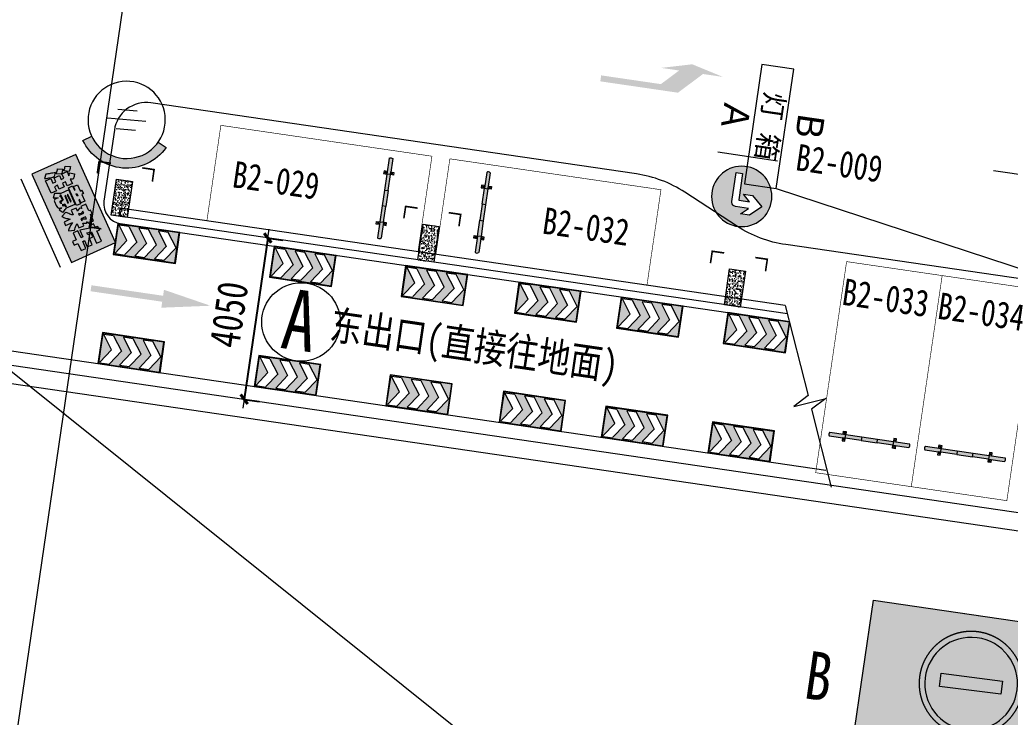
# Model space of a CAD drawing. Header units: inches. Extents: x -414268 to 632271, y -366004 to 318730.
# Drawn here: x 350452 to 375062, y 73429 to 90758 of the extents above; entities that cross this region are included whole.
import ezdxf

# ---------------------------------------------------------------- set-up
doc = ezdxf.new("R2010")
doc.units = ezdxf.units.IN
doc.header["$LTSCALE"] = 1200
doc.header["$MEASUREMENT"] = 0
doc.linetypes.add('DASHED', pattern=[19.05, 12.7, -6.35])
doc.linetypes.add('DASHEDX2', pattern=[1.5, 1, -0.5])
doc.layers.get('0').update_dxf_attribs({"linetype": 'CONTINUOUS', "lineweight": 0})
doc.layers.get('DEFPOINTS').update_dxf_attribs({"linetype": 'CONTINUOUS', "lineweight": 0})
for name, color, linetype, lineweight in [('0--PAI--', 7, 'CONTINUOUS', 0), ('0--PAI--BLUE', 5, 'CONTINUOUS', 0), ('0--PAI--HUANG', 40, 'CONTINUOUS', 0), ('0--PAI--RED', 1, 'CONTINUOUS', 0), ('0--尺寸', 3, 'CONTINUOUS', 0), ('0--挡车架', 7, 'CONTINUOUS', 0), ('0--灯箱编号', 3, 'CONTINUOUS', 0), ('0--直行箭头', 7, 'CONTINUOUS', 0), ('0--立面标', 7, 'CONTINUOUS', 0), ('0--路缘线', 1, 'CONTINUOUS', 0), ('0--转弯箭头', 7, 'CONTINUOUS', 0), ('0－－车位', 4, 'CONTINUOUS', 0), ('0－－车位号码', 7, 'CONTINUOUS', 0), ('7', 7, 'CONTINUOUS', 0), ('COL-GRID-UG-1_8A_200701111', 7, 'CONTINUOUS', 0), ('COL-GRID-UG-1_8A_200701112', 7, 'CONTINUOUS', 0), ('COL-GRID-UG-1_8A_200701113', 7, 'CONTINUOUS', 0), ('COLUMN', 7, 'CONTINUOUS', 0), ('LTP-UG2$0$A-ANNO-SYMB-100', 7, 'CONTINUOUS', 0), ('LTP-UG2$0$A-WALL-PLHT', 7, 'CONTINUOUS', 0), ('PUB_HATCH', 7, 'CONTINUOUS', 0), ('PUB_TEXT', 7, 'CONTINUOUS', 0), ('WALL', 7, 'CONTINUOUS', 0), ('广角镜', 7, 'CONTINUOUS', 0)]:
    doc.layers.add(name, color=color, linetype=linetype, lineweight=lineweight)
doc.styles.add('-宋体', font='', dxfattribs={"width": 0.8})
doc.styles.add('-黑体', font='simhei.ttf', dxfattribs={"width": 0.8})
doc.styles.add('COL-GRID-UG-1_8A_200701112', font='romans.shx', dxfattribs={"width": 0.85})
doc.styles.add('方正大黑', font='', dxfattribs={"width": 0.8})
doc.styles.get('-宋体').set_extended_font_data('SimSun')
doc.styles.get('方正大黑').set_extended_font_data('FZDaHei-B02S')
doc.dimstyles.new('DIMN150', dxfattribs={"dimscale": 1.5, "dimtxt": 250, "dimasz": 1, "dimexe": 250, "dimexo": 300, "dimgap": 150, "dimtad": 1, "dimdec": 0, "dimzin": 0, "dimdsep": 46, "dimtxsty": 'COL-GRID-UG-1_8A_200701112', "dimblk": '_DIMX', "dimcen": 0.09, "dimdle": 0.375, "dimclrd": 1, "dimclre": 1, "dimclrt": 7, "dimadec": 0, "dimazin": 0, "dimtfac": 1, "dimtdec": 0, "dimtix": 1, "dimtmove": 0, "dimatfit": 3, "dimldrblk": '_DIMX', "dimfxl": 250, "dimtolj": 1, "dimtzin": 0, "dimarcsym": 0})

# ---------------------------------------------------------------- blocks, each defined once
blk = doc.blocks.new('$DDT_AUDIT_GENERATED__1DE2')
at = {"layer": 'COL-GRID-UG-1_8A_200701112'}
h = blk.add_hatch(dxfattribs=at)
h.set_pattern_fill('AR-CONC', color=251, scale=0.02, angle=8.3206, style=0)
h.set_pattern_definition([(50, (-65.09035, -5.26929), (0.14345204, -0.01255043), [0.015, -0.165]), (355, (-65.09035, -5.26929), (-0.02775027, 0.15043843), [0.012, -0.132]), (100.4514, (-65.0784, -5.27034), (0.11570188, 0.1378879), [0.01274804, -0.14022842]), (46.1842, (-65.09035, -5.2293), (0.2134482, -0.0331038), [0.0225, -0.2475]), (96.6356, (-65.07256, -5.23205), (0.18693254, 0.1948236), [0.01912206, -0.2103426]), (351.1842, (-65.09035, -5.2293), (0.1869324, 0.1948237), [0.018, -0.198]), (21, (-65.07035, -5.23929), (0.1193814, -0.08052378), [0.015, -0.165]), (326, (-65.07035, -5.23929), (0.04866307, 0.14503), [0.012, -0.132]), (71.4514, (-65.0604, -5.246), (0.16804453, 0.0645061), [0.01274804, -0.14022842]), (37.5, (-65.09035, -5.26929), (0.00243197, 0.06657877), [0, -0.1304, 0, -0.134, 0, -0.1325]), (7.5, (-65.09035, -5.26929), (0.05261391, 0.07888234), [0, -0.0764, 0, -0.1274, 0, -0.0505]), (327.5, (-65.13495, -5.26929), (0.106764487, -0.004510974), [0, -0.05, 0, -0.156, 0, -0.207]), (317.5, (-65.15495, -5.26929), (0.11663723, 0.020021), [0, -0.065, 0, -0.1036, 0, -0.147])])
h.paths.add_polyline_path([(0.45, -0.2), (-0.45, -0.2), (-0.45, 0.2), (0.45, 0.2)])
at = {"layer": 'COL-GRID-UG-1_8A_200701113'}
blk.add_lwpolyline([(0.45, -0.2), (-0.45, -0.2), (-0.45, 0.2), (0.45, 0.2)], close=True, dxfattribs=at)
blk = doc.blocks.new('A$C6F4820FC')
at = {"layer": '0--挡车架'}
h = blk.add_hatch(color=256, dxfattribs=at)
h.paths.add_polyline_path([(1617, 169), (1684, 169), (1684, 249), (1617, 249)])
h.paths.add_polyline_path([(1639, 209, -1), (1663, 209, -1)], flags=16)
h.paths.add_polyline_path([(1617, 0), (1684, 0), (1684, 79), (1617, 79)])
h.paths.add_polyline_path([(1639, 40, -1), (1663, 40, -1)], flags=16)
h.paths.add_polyline_path([(351, 249), (351, 169), (418, 169), (418, 249)])
h.paths.add_polyline_path([(397, 209, 1), (372, 209, 1)], flags=16)
h.paths.add_polyline_path([(418, 79), (351, 79), (351, 0), (418, 0)])
h.paths.add_polyline_path([(372, 40, -1), (397, 40, -1)], flags=16)
h = blk.add_hatch(color=256, dxfattribs=at)
h.paths.add_polyline_path([(2018, 79, 0.395204), (2018, 169), (1617, 169), (1617, 79), (1684, 79)])
h.paths.add_polyline_path([(819, 169), (819, 79), (1217, 79), (1217, 169)])
h.paths.add_polyline_path([(418, 79), (418, 169), (351, 169), (18, 169, 0.395204), (18, 79)])
h = blk.add_hatch(color=40, dxfattribs=at)
h.paths.add_polyline_path([(1217, 169), (1217, 79), (1617, 79), (1617, 169)])
h.paths.add_polyline_path([(819, 79), (819, 169), (418, 169), (418, 79)])
for p, q in [((18, 169), (418, 169)), ((18, 79), (418, 79)), ((819, 169), (1217, 169)), ((819, 79), (1217, 79)), ((1617, 169), (2018, 169)), ((1617, 79), (2018, 79))]:
    blk.add_line(p, q, dxfattribs=at)
for points in [[(418, 169), (351, 169), (351, 249), (418, 249)], [(1617, 169), (1684, 169), (1684, 249), (1617, 249)], [(418, 79), (351, 79), (351, 0), (418, 0)], [(1617, 79), (1684, 79), (1684, 0), (1617, 0)]]:
    blk.add_lwpolyline(points, close=True, dxfattribs=at)
at = {"layer": '0--挡车架', "color": 0}
for points in [[(819, 169), (819, 79), (418, 79), (418, 169)], [(1617, 169), (1617, 79), (1217, 79), (1217, 169)]]:
    blk.add_lwpolyline(points, close=True, dxfattribs=at)
at = {"layer": '0--挡车架'}
for centre in [(385, 209), (385, 40), (1651, 209), (1651, 40)]:
    blk.add_circle(centre, 12.1, dxfattribs=at)
for centre, start, end in [((66, 124), 136.8717, 223.1283), ((1970, 124), 316.8717, 43.1283)]:
    blk.add_arc(centre, 65.8, start, end, dxfattribs=at)
blk = doc.blocks.new('A$C001A7B1A')
at = {"layer": '0－－车位', "const_width": 15}
blk.add_lwpolyline([(2407, 5308), (7, 5308), (7, 7), (2407, 7)], close=True, dxfattribs=at)
at = {"layer": '0--挡车架'}
blk.add_blockref('A$C6F4820FC', (190, 883), dxfattribs=at)
blk = doc.blocks.new('A$C5703102E')
at = {"layer": '0--PAI--BLUE'}
h = blk.add_hatch(color=5, dxfattribs=at)
h.paths.add_polyline_path([(220, 300), (410, 569), (220, 569), (30, 300), (220, 30), (410, 30)], flags=16)
h.paths.add_polyline_path([(10, 10), (1189, 10), (1189, 589), (10, 589)])
h.paths.add_polyline_path([(410, 300), (600, 30), (790, 30), (600, 300), (790, 569), (600, 569)], flags=16)
h.paths.add_polyline_path([(1169, 30), (979, 30), (790, 300), (979, 569), (1169, 569), (979, 300)], flags=16)
at = {"layer": '0--PAI--'}
for p, q in [((789, 300), (979, 569)), ((1169, 569), (979, 300)), ((979, 30), (789, 300)), ((979, 300), (1169, 30))]:
    blk.add_line(p, q, dxfattribs=at)
for points in [[(0, 0), (1199, 0), (1199, 599), (0, 599)], [(10, 10), (1189, 10), (1189, 589), (10, 589)], [(220, 300), (410, 569), (220, 569), (30, 300), (220, 30), (410, 30)], [(410, 300), (599, 30), (789, 30), (599, 300), (789, 569), (599, 569)]]:
    blk.add_lwpolyline(points, close=True, dxfattribs=at)
for points in [[(1169, 579), (979, 579)], [(979, 30), (1169, 30)]]:
    blk.add_lwpolyline(points, dxfattribs=at)
blk = doc.blocks.new('_DIMX')
blk.add_line((-150, 0), (150, 0))
at = {"const_width": 50}
blk.add_lwpolyline([(-70, -70), (70, 70)], dxfattribs=at)
blk = doc.blocks.new('*D286')
at = {"layer": '0--尺寸', "color": 0, "lineweight": -2}
for p, q in [((356612, 85336), (356027, 81331)), ((356631, 85334), (356984, 85283)), ((356045, 81327), (356398, 81275))]:
    blk.add_line(p, q, dxfattribs=at)
at = {"layer": 'DEFPOINTS', "color": 0}
for p in [(356186, 85399), (355600, 81392), (356027, 81330)]:
    blk.add_point(p, dxfattribs=at)
at = {"layer": '0--尺寸', "color": 0, "lineweight": -2, "xscale": 1.5, "yscale": 1.5, "zscale": 1.5}
for p, rotation in [((356613, 85337), 81.6793996836047), ((356027, 81330), 261.6793996836047)]:
    blk.add_blockref('_DIMX', p, dxfattribs=dict(at, rotation=rotation))
at = {"layer": '0--尺寸', "color": 7, "insert": (355648, 83432), "char_height": 750, "attachment_point": 5, "rotation": 81.6794, "style": '-黑体'}
blk.add_mtext('\\A1;4050', dxfattribs=at)
blk = doc.blocks.new('A$C7C86658F')
at = {"lineweight": 0, "ltscale": 5}
blk.add_lwpolyline([(-6107, 112213), (-3107, 112213), (-3107, 113013), (-6107, 113013)], close=True, dxfattribs=at)
at = {"layer": 'PUB_TEXT', "style": '-宋体'}
blk.add_text('灯 箱', height=500, dxfattribs=at).set_placement((-5467, 112392))
blk = doc.blocks.new('A$C05C00BD5')
blk.add_blockref('A$C7C86658F', (15918, -1756))
at = {"color": 1, "style": '方正大黑'}
for s, p in [('B', (10869, 111531)), ('A', (10869, 109671))]:
    blk.add_text(s, height=662, dxfattribs=at).set_placement(p)
blk = doc.blocks.new('A$C611C3372')
at = {"layer": '7'}
blk.add_hatch(color=256, dxfattribs=at).paths.add_polyline_path([(87, 300), (0, 250, 0.57722), (866, 250), (779, 300, -0.57735)])
for points in [[(333, 600), (533, 600)], [(233, 500), (633, 500)], [(333, 400), (533, 400)]]:
    blk.add_lwpolyline(points, dxfattribs=at)
blk.add_lwpolyline([(87, 300), (0, 250, 0.57722), (866, 250), (779, 300)], format="xyb", dxfattribs=at)
blk.add_circle((433, 500), 400, dxfattribs=at)
blk = doc.blocks.new('A$C3D5F7C1C')
at = {"layer": '0--PAI--HUANG'}
h = blk.add_hatch(color=256, dxfattribs=at)
h.paths.add_polyline_path([(802, 500), (2, 500), (2, 100), (802, 100)])
h.paths.add_polyline_path([(655.1, 422.5), (649.8, 398.9), (743.2, 398.9), (743.2, 355.5), (639.8, 355.5), (631.3, 318.4), (648.9, 318.4), (648.9, 349.5), (682.1, 349.5), (682.1, 318.4), (739.8, 318.4), (739.8, 273), (682.1, 273), (682.1, 256.8), (745.3, 256.8), (745.3, 213.4), (682.1, 213.4), (682.1, 179.6), (648.9, 179.6), (648.9, 213.4), (584.7, 213.4), (584.7, 256.8), (648.9, 256.8), (648.9, 273), (587.5, 273), (605.9, 355.5), (586.8, 355.5), (586.8, 398.9), (615.8, 398.9), (621.3, 422.5)], flags=16)
h.paths.add_polyline_path([(562.5, 407.4), (562.5, 360.9), (546.5, 360.9), (558.2, 348), (556.6, 344.9), (551.8, 335.3), (547.6, 326.8), (544.1, 319.4), (567.3, 319.4), (567.3, 274), (529.5, 274), (530.3, 272.8), (535.6, 265.5), (537.8, 262.7), (542.7, 257.1), (548.3, 251.2), (554.6, 245.3), (561.6, 239.2), (569.3, 233), (554.2, 184), (550.1, 187.7), (543.2, 194.2), (536.7, 200.6), (530.7, 207), (525.2, 213.4), (520.2, 219.6), (514.1, 227.9), (509.1, 235.3), (504.1, 243.9), (504.1, 181.6), (472.3, 181.6), (472.3, 238.4), (470, 235.1), (464.6, 227.6), (459.1, 220.4), (453.4, 213.5), (447.7, 207), (441.8, 200.7), (435.7, 194.8), (429.6, 189.1), (423.3, 183.8), (404, 229.3), (407.1, 231.3), (413.1, 235.6), (419.1, 240.6), (425.2, 246.1), (431.2, 252.2), (437.3, 258.9), (443.4, 266.1), (449.5, 274), (407.5, 274), (407.5, 319.4), (434.8, 319.4), (433.7, 321.4), (429.2, 329.4), (424.4, 337.6), (419.3, 345.8), (429.8, 360.9), (411.7, 360.9), (411.7, 407.4), (472.3, 407.4), (472.3, 422), (504.1, 422), (504.1, 407.4)], flags=16)
h.paths.add_polyline_path([(524.3, 360.9), (519.7, 351.8), (515.2, 343.2), (510.9, 335.2), (509.3, 332.4), (523.8, 319.4), (504.1, 319.4), (504.1, 360.9)], flags=16)
h.paths.add_polyline_path([(472.3, 360.9), (472.3, 319.4), (457, 319.4), (468, 334.6), (463.5, 343.4), (459, 351.9), (454.5, 359.9), (453.9, 360.9)], flags=16)
h.paths.add_polyline_path([(383.9, 409.9), (383.9, 374.3), (355.2, 374.3), (354.2, 368.1), (390.1, 368.1), (390.1, 332.6), (228.2, 332.6), (228.2, 368.1), (266.8, 368.1), (266.1, 374.3), (235.8, 374.3), (235.8, 409.9), (291.7, 409.9), (291.6, 412), (290.7, 422.5), (323.9, 425.8), (324.3, 419.8), (325.1, 409.9)], flags=16)
h.paths.add_polyline_path([(374.1, 326.4), (374.1, 248.8), (378.4, 240.9), (382.8, 232.2), (387, 223.4), (390.9, 214.6), (394.5, 205.9), (364.7, 185.3), (361.8, 193.2), (358.1, 202.4), (354, 211.6), (354, 205.9), (353.9, 204.1), (352.7, 196.3), (349.9, 189.9), (345.4, 184.9), (339.4, 181.4), (331.6, 179.3), (322.4, 178.6), (283.2, 178.6), (279.1, 179.1), (273.3, 182.5), (269.8, 189.4), (268.7, 199.4), (268.7, 219.6), (267.1, 215.8), (263.6, 206.7), (260.2, 198.8), (256.1, 189.9), (251.4, 180.3), (225.5, 206.9), (229.2, 214.4), (233.5, 223.5), (236.7, 231), (238, 234.4), (241.3, 243.2), (245, 254.3), (245, 326.4)], flags=16)
h.paths.add_polyline_path([(321.8, 374.3), (321, 368.1), (300.1, 368.1), (299.4, 374.3)], flags=16)
h.paths.add_polyline_path([(342.3, 304.8), (342.3, 298.6), (276.8, 298.6), (276.8, 304.8)], flags=0)
h.paths.add_polyline_path([(363.2, 249.1), (342.5, 233.7), (347, 225.5), (332.4, 232.5), (341.1, 236.9), (338.4, 247.1), (337.8, 249.1)], flags=0)
h.paths.add_polyline_path([(342.3, 280.9), (342.3, 274.7), (276.8, 274.7), (276.8, 280.9)], flags=0)
h.paths.add_polyline_path([(322.6, 219.6), (318.9, 218.1), (306.2, 218.1), (301, 222.3), (300.5, 226.5), (300.5, 244.2), (268.7, 244.2), (268.7, 237.7), (252.5, 249.1), (302.2, 249.1), (305.8, 239.3), (306.7, 236.9), (309.3, 228.1), (311, 221.8), (325, 228.8)], flags=0)
h.paths.add_polyline_path([(210.1, 374.6), (210.1, 328.1), (172.9, 328.1), (172.9, 303), (206.6, 303), (206.6, 256.6), (172.9, 256.6), (172.9, 228.5), (211.5, 228.5), (211.5, 182), (98.2, 182), (98.2, 228.5), (140.4, 228.5), (140.4, 256.6), (105.8, 256.6), (105.8, 303), (140.4, 303), (140.4, 328.1), (101.7, 328.1), (101.7, 374.6), (138.3, 374.6), (137.6, 375.2), (131.4, 380.2), (124.9, 385.3), (118, 390.5), (143.5, 424), (147.6, 421.4), (154.8, 416.5), (161.6, 411.4), (167.9, 406.2), (173.8, 400.9), (179.1, 395.4), (168.4, 374.6)], flags=16)
h.paths.add_polyline_path([(106.9, 390.7), (85.1, 352.2), (84.7, 352.7), (79.3, 358.4), (73.4, 363.9), (67, 369.3), (60.2, 374.5), (52.8, 379.6), (73.9, 419.1), (75.3, 418), (82.1, 412.9), (88.7, 407.5), (95, 402.1), (101.1, 396.5)], flags=16)
h.paths.add_polyline_path([(101.8, 322.7), (80.5, 285.1), (80.4, 285.3), (75, 291), (69.1, 296.7), (62.9, 302.2), (56.1, 307.5), (48.8, 312.7), (69.5, 350.7), (70.3, 350.2), (77.2, 345), (83.8, 339.7), (90.1, 334.2), (96.1, 328.5)], flags=16)
h.paths.add_polyline_path([(95.4, 262.3), (95.1, 260), (93.6, 248.3), (91.9, 237.1), (90, 226.4), (87.9, 216.2), (85.5, 206.4), (83.1, 197.2), (80.4, 188.4), (77.5, 180.1), (49.2, 207.2), (51.3, 213.3), (54.1, 222.5), (56.8, 232), (59.3, 241.8), (61.6, 251.9), (63.7, 262.3), (65.6, 272.9), (67.4, 283.9)], flags=16)
at = {"layer": 'PUB_HATCH'}
h = blk.add_hatch(color=256, dxfattribs=at)
h.paths.add_polyline_path([(561.6, 239.2), (554.6, 245.3), (548.3, 251.2), (542.7, 257.1), (537.8, 262.7), (535.6, 265.5), (530.3, 272.8), (529.5, 274), (567.3, 274), (567.3, 319.4), (544.1, 319.4), (547.6, 326.8), (551.8, 335.3), (556.6, 344.9), (558.2, 348), (546.5, 360.9), (562.5, 360.9), (562.5, 407.4), (504.1, 407.4), (504.1, 422), (472.3, 422), (472.3, 407.4), (411.7, 407.4), (411.7, 360.9), (429.8, 360.9), (419.3, 345.8), (424.4, 337.6), (429.2, 329.4), (433.7, 321.4), (434.8, 319.4), (407.5, 319.4), (407.5, 274), (449.5, 274), (443.4, 266.1), (437.3, 258.9), (431.2, 252.2), (425.2, 246.1), (419.1, 240.6), (413.1, 235.6), (407.1, 231.3), (404, 229.3), (423.3, 183.8), (429.6, 189.1), (435.7, 194.8), (441.8, 200.7), (447.7, 207), (453.4, 213.5), (459.1, 220.4), (464.6, 227.6), (470, 235.1), (472.3, 238.4), (472.3, 181.6), (504.1, 181.6), (504.1, 243.9), (509.1, 235.3), (514.1, 227.9), (520.2, 219.6), (525.2, 213.4), (530.7, 207), (536.7, 200.6), (543.2, 194.2), (550.1, 187.7), (554.2, 184), (569.3, 233)])
h.paths.add_polyline_path([(52.8, 379.6), (73.9, 419.1), (75.3, 418), (82.1, 412.9), (88.7, 407.5), (95, 402.1), (101.1, 396.5), (106.9, 390.7), (85.1, 352.2), (84.7, 352.7), (79.3, 358.4), (73.4, 363.9), (67, 369.3), (60.2, 374.5)])
h.paths.add_polyline_path([(83.1, 197.2), (85.5, 206.4), (87.9, 216.2), (90, 226.4), (91.9, 237.1), (93.6, 248.3), (95.1, 260), (95.4, 262.3), (67.4, 283.9), (65.6, 272.9), (63.7, 262.3), (61.6, 251.9), (59.3, 241.8), (56.8, 232), (54.1, 222.5), (51.3, 213.3), (49.2, 207.2), (77.5, 180.1), (80.4, 188.4)])
h.paths.add_polyline_path([(69.5, 350.7), (70.3, 350.2), (77.2, 345), (83.8, 339.7), (90.1, 334.2), (96.1, 328.5), (101.8, 322.7), (80.5, 285.1), (80.4, 285.3), (75, 291), (69.1, 296.7), (62.9, 302.2), (56.1, 307.5), (48.8, 312.7)])
h.paths.add_polyline_path([(206.6, 256.6), (172.9, 256.6), (172.9, 228.5), (211.5, 228.5), (211.5, 182), (98.2, 182), (98.2, 228.5), (140.4, 228.5), (140.4, 256.6), (105.8, 256.6), (105.8, 303), (140.4, 303), (140.4, 328.1), (101.7, 328.1), (101.7, 374.6), (138.3, 374.6), (137.6, 375.2), (131.4, 380.2), (124.9, 385.3), (118, 390.5), (143.5, 424), (147.6, 421.4), (154.8, 416.5), (161.6, 411.4), (167.9, 406.2), (173.8, 400.9), (179.1, 395.4), (168.4, 374.6), (210.1, 374.6), (210.1, 328.1), (172.9, 328.1), (172.9, 303), (206.6, 303)])
h.paths.add_polyline_path([(300.1, 368.1), (299.4, 374.3), (321.8, 374.3), (321, 368.1)], flags=17)
h.paths.add_polyline_path([(355.2, 374.3), (354.2, 368.1), (390.1, 368.1), (390.1, 332.6), (228.2, 332.6), (228.2, 368.1), (266.8, 368.1), (266.1, 374.3), (235.8, 374.3), (235.8, 409.9), (291.7, 409.9), (291.6, 412), (290.7, 422.5), (323.9, 425.8), (324.3, 419.8), (325.1, 409.9), (383.9, 409.9), (383.9, 374.3)])
h.paths.add_polyline_path([(276.8, 280.9), (276.8, 274.7), (342.3, 274.7), (342.3, 280.9)], flags=16)
h.paths.add_polyline_path([(276.8, 304.8), (276.8, 298.6), (342.3, 298.6), (342.3, 304.8)], flags=16)
h.paths.add_polyline_path([(332.4, 232.5), (341.1, 236.9), (338.4, 247.1), (337.8, 249.1), (363.2, 249.1), (342.5, 233.7), (347, 225.5)], flags=16)
h.paths.add_polyline_path([(322.6, 219.6), (318.9, 218.1), (306.2, 218.1), (301, 222.3), (300.5, 226.5), (300.5, 244.2), (268.7, 244.2), (268.7, 237.7), (252.5, 249.1), (302.2, 249.1), (305.8, 239.3), (306.7, 236.9), (309.3, 228.1), (311, 221.8), (325, 228.8), (325, 228.5)], flags=16)
h.paths.add_polyline_path([(245, 326.4), (245, 254.3), (241.3, 243.2), (238, 234.4), (236.7, 231), (233.5, 223.5), (229.2, 214.4), (225.5, 206.9), (251.4, 180.3), (256.1, 189.9), (260.2, 198.8), (263.6, 206.7), (267.1, 215.8), (268.7, 219.6), (268.7, 199.4), (269.8, 189.4), (273.3, 182.5), (279.1, 179.1), (283.2, 178.6), (322.4, 178.6), (331.6, 179.3), (339.4, 181.4), (345.4, 184.9), (349.9, 189.9), (352.7, 196.3), (353.9, 204.1), (354, 205.9), (354, 211.6), (358.1, 202.4), (361.8, 193.2), (364.7, 185.3), (394.5, 205.9), (390.9, 214.6), (387, 223.4), (382.8, 232.2), (378.4, 240.9), (373.9, 249.1), (374.1, 249.1), (374.1, 326.4)])
h.paths.add_polyline_path([(472.3, 319.4), (472.3, 360.9), (453.9, 360.9), (454.5, 359.9), (459, 351.9), (463.5, 343.4), (468, 334.6), (457, 319.4)], flags=17)
h.paths.add_polyline_path([(523.8, 319.4), (509.3, 332.4), (510.9, 335.2), (515.2, 343.2), (519.7, 351.8), (524.3, 360.9), (504.1, 360.9), (504.1, 319.4)], flags=17)
h.paths.add_polyline_path([(682.1, 256.8), (682.1, 273), (739.8, 273), (739.8, 318.4), (682.1, 318.4), (682.1, 349.5), (648.9, 349.5), (648.9, 318.4), (631.3, 318.4), (639.8, 355.5), (743.2, 355.5), (743.2, 398.9), (649.8, 398.9), (655.1, 422.5), (621.3, 422.5), (615.8, 398.9), (586.8, 398.9), (586.8, 355.5), (605.9, 355.5), (587.5, 273), (648.9, 273), (648.9, 256.8), (584.7, 256.8), (584.7, 213.4), (648.9, 213.4), (648.9, 179.6), (682.1, 179.6), (682.1, 213.4), (745.3, 213.4), (745.3, 256.8)])
at = {"layer": '0--PAI--'}
for points in [[(2, 100), (802, 100), (802, 500), (2, 500)], [(52.8, 379.6), (73.9, 419.1), (75.3, 418), (82.1, 412.9), (88.7, 407.5), (95, 402.1), (101.1, 396.5), (106.9, 390.7), (85.1, 352.2), (84.7, 352.7), (79.3, 358.4), (73.4, 363.9), (67, 369.3), (60.2, 374.5)], [(206.6, 256.6), (172.9, 256.6), (172.9, 228.5), (211.5, 228.5), (211.5, 182), (98.2, 182), (98.2, 228.5), (140.4, 228.5), (140.4, 256.6), (105.8, 256.6), (105.8, 303), (140.4, 303), (140.4, 328.1), (101.7, 328.1), (101.7, 374.6), (138.3, 374.6), (137.6, 375.2), (131.4, 380.2), (124.9, 385.3), (118, 390.5), (143.5, 424), (147.6, 421.4), (154.8, 416.5), (161.6, 411.4), (167.9, 406.2), (173.8, 400.9), (179.1, 395.4), (168.4, 374.6), (210.1, 374.6), (210.1, 328.1), (172.9, 328.1), (172.9, 303), (206.6, 303)], [(355.2, 374.3), (354.2, 368.1), (390.1, 368.1), (390.1, 332.6), (228.2, 332.6), (228.2, 368.1), (266.8, 368.1), (266.1, 374.3), (235.8, 374.3), (235.8, 409.9), (291.7, 409.9), (291.6, 412), (290.7, 422.5), (323.9, 425.8), (324.3, 419.8), (325.1, 409.9), (383.9, 409.9), (383.9, 374.3)], [(561.6, 239.2), (554.6, 245.3), (548.3, 251.2), (542.7, 257.1), (537.8, 262.7), (535.6, 265.5), (530.3, 272.8), (529.5, 274), (567.3, 274), (567.3, 319.4), (544.1, 319.4), (547.6, 326.8), (551.8, 335.3), (556.6, 344.9), (558.2, 348), (546.5, 360.9), (562.5, 360.9), (562.5, 407.4), (504.1, 407.4), (504.1, 422), (472.3, 422), (472.3, 407.4), (411.7, 407.4), (411.7, 360.9), (429.8, 360.9), (419.3, 345.8), (424.4, 337.6), (429.2, 329.4), (433.7, 321.4), (434.8, 319.4), (407.5, 319.4), (407.5, 274), (449.5, 274), (443.4, 266.1), (437.3, 258.9), (431.2, 252.2), (425.2, 246.1), (419.1, 240.6), (413.1, 235.6), (407.1, 231.3), (404, 229.3), (423.3, 183.8), (429.6, 189.1), (435.7, 194.8), (441.8, 200.7), (447.7, 207), (453.4, 213.5), (459.1, 220.4), (464.6, 227.6), (470, 235.1), (472.3, 238.4), (472.3, 181.6), (504.1, 181.6), (504.1, 243.9), (509.1, 235.3), (514.1, 227.9), (520.2, 219.6), (525.2, 213.4), (530.7, 207), (536.7, 200.6), (543.2, 194.2), (550.1, 187.7), (554.2, 184), (569.3, 233)], [(682.1, 256.8), (682.1, 273), (739.8, 273), (739.8, 318.4), (682.1, 318.4), (682.1, 349.5), (648.9, 349.5), (648.9, 318.4), (631.3, 318.4), (639.8, 355.5), (743.2, 355.5), (743.2, 398.9), (649.8, 398.9), (655.1, 422.5), (621.3, 422.5), (615.8, 398.9), (586.8, 398.9), (586.8, 355.5), (605.9, 355.5), (587.5, 273), (648.9, 273), (648.9, 256.8), (584.7, 256.8), (584.7, 213.4), (648.9, 213.4), (648.9, 179.6), (682.1, 179.6), (682.1, 213.4), (745.3, 213.4), (745.3, 256.8)], [(69.5, 350.7), (70.3, 350.2), (77.2, 345), (83.8, 339.7), (90.1, 334.2), (96.1, 328.5), (101.8, 322.7), (80.5, 285.1), (80.4, 285.3), (75, 291), (69.1, 296.7), (62.9, 302.2), (56.1, 307.5), (48.8, 312.7)], [(300.1, 368.1), (299.4, 374.3), (321.8, 374.3), (321, 368.1)], [(472.3, 319.4), (472.3, 360.9), (453.9, 360.9), (454.5, 359.9), (459, 351.9), (463.5, 343.4), (468, 334.6), (457, 319.4)], [(523.8, 319.4), (509.3, 332.4), (510.9, 335.2), (515.2, 343.2), (519.7, 351.8), (524.3, 360.9), (504.1, 360.9), (504.1, 319.4)], [(83.1, 197.2), (85.5, 206.4), (87.9, 216.2), (90, 226.4), (91.9, 237.1), (93.6, 248.3), (95.1, 260), (95.4, 262.3), (67.4, 283.9), (65.6, 272.9), (63.7, 262.3), (61.6, 251.9), (59.3, 241.8), (56.8, 232), (54.1, 222.5), (51.3, 213.3), (49.2, 207.2), (77.5, 180.1), (80.4, 188.4)], [(245, 326.4), (245, 254.3), (241.3, 243.2), (238, 234.4), (236.7, 231), (233.5, 223.5), (229.2, 214.4), (225.5, 206.9), (251.4, 180.3), (256.1, 189.9), (260.2, 198.8), (263.6, 206.7), (267.1, 215.8), (268.7, 219.6), (268.7, 199.4), (269.8, 189.4), (273.3, 182.5), (279.1, 179.1), (283.2, 178.6), (322.4, 178.6), (331.6, 179.3), (339.4, 181.4), (345.4, 184.9), (349.9, 189.9), (352.7, 196.3), (353.9, 204.1), (354, 205.9), (354, 211.6), (358.1, 202.4), (361.8, 193.2), (364.7, 185.3), (394.5, 205.9), (390.9, 214.6), (387, 223.4), (382.8, 232.2), (378.4, 240.9), (373.9, 249.1), (374.1, 249.1), (374.1, 326.4)], [(322.6, 219.6), (318.9, 218.1), (306.2, 218.1), (301, 222.3), (300.5, 226.5), (300.5, 244.2), (268.7, 244.2), (268.7, 237.7), (252.5, 249.1), (302.2, 249.1), (305.8, 239.3), (306.7, 236.9), (309.3, 228.1), (311, 221.8), (325, 228.8), (325, 228.5)], [(276.8, 304.8), (276.8, 298.6), (342.3, 298.6), (342.3, 304.8)], [(276.8, 280.9), (276.8, 274.7), (342.3, 274.7), (342.3, 280.9)], [(332.4, 232.5), (341.1, 236.9), (338.4, 247.1), (337.8, 249.1), (363.2, 249.1), (342.5, 233.7), (347, 225.5)]]:
    blk.add_lwpolyline(points, close=True, dxfattribs=at)
at = {"layer": '7'}
blk.add_lwpolyline([(0, 0), (800, 0)], dxfattribs=at)
blk = doc.blocks.new('A$C36DA1677')
at = {"layer": '0--PAI--RED'}
h = blk.add_hatch(color=256, dxfattribs=at)
edge = h.paths.add_edge_path()
edge.add_arc((120, 120), 120, 0, 360)
h.paths.add_polyline_path([(200, 103), (200, 137), (40, 137), (40, 103)], flags=16)
at = {"layer": '0--PAI--'}
blk.add_lwpolyline([(200, 103), (200, 137), (40, 137), (40, 103)], close=True, dxfattribs=at)
blk.add_circle((120, 120), 120, dxfattribs=at)
blk = doc.blocks.new('A$C443C2777')
at = {"layer": '0--PAI--', "xscale": 9, "yscale": 9, "zscale": 9}
blk.add_blockref('A$C36DA1677', (0, 0), dxfattribs=at)
blk = doc.blocks.new('A$C01A83D55')
at = {"linetype": 'DASHED', "lineweight": 15, "ltscale": 20, "true_color": 0xeff0f0}
h = blk.add_hatch(color=7, dxfattribs=at)
h.paths.add_polyline_path([(0, 1675, 1), (3350, 1675, 1)])
h.paths.add_polyline_path([(3168, 1685, -1), (182, 1685, -1)], flags=16)
h.paths.add_polyline_path([(2671, 1896), (2671, 1473), (680, 1473), (680, 1896)], flags=0)
at = {"true_color": 0xeff0f0}
blk.add_hatch(color=7, dxfattribs=at).paths.add_polyline_path([(2671, 1473), (2671, 1896), (680, 1896), (680, 1473)])
at = {"linetype": 'DASHED', "lineweight": 15, "ltscale": 20}
blk.add_circle((1675, 1675), 1675, dxfattribs=at)
at = {"xscale": 1.382400000002235, "yscale": 1.382400000002235, "zscale": 1.382400000002235}
blk.add_blockref('A$C443C2777', (182, 192), dxfattribs=at)
blk = doc.blocks.new('A$C50091FAB')
at = {"layer": '0--PAI--BLUE'}
h = blk.add_hatch(color=256, dxfattribs=at)
edge = h.paths.add_edge_path()
edge.add_arc((300, 400), 300, 0, 360)
edge = h.paths.add_edge_path(flags=16)
edge.add_line((312.4, 574), (384.2, 507))
edge.add_line((384.2, 507), (253.9, 507))
edge.add_arc((253.9, 463), 44, 90, 180)
edge.add_line((209.9, 463), (209.9, 174))
edge.add_line((209.9, 174), (275.9, 174))
edge.add_line((275.9, 174), (275.9, 436))
edge.add_arc((280.9, 436), 5, 90, 180, ccw=False)
edge.add_line((280.9, 441), (384.2, 441))
edge.add_line((384.2, 441), (312.4, 374))
edge.add_line((312.4, 374), (404.4, 374))
edge.add_line((404.4, 374), (511.6, 474))
edge.add_line((511.6, 474), (404.4, 574))
edge.add_line((404.4, 574), (312.4, 574))
at = {"layer": '0--PAI--'}
blk.add_lwpolyline([(312.4, 574), (384.2, 507), (253.9, 507, 0.414214), (209.9, 463), (209.9, 174), (275.9, 174), (275.9, 436, -0.414214), (280.9, 441), (384.2, 441), (312.4, 374), (404.4, 374), (511.6, 474), (404.4, 574)], format="xyb", close=True, dxfattribs=at)
blk.add_circle((300, 400), 300, dxfattribs=at)
at = {"layer": '7'}
blk.add_line((600, 0), (0, 0), dxfattribs=at)

msp = doc.modelspace()

# ---------------------------------------------------------------- hatches: boundary and pattern name
msp.add_hatch(color=250).paths.add_polyline_path([(382941.5, 74690.8), (371662.6, 76340.4), (371149, 72828.7), (382427.9, 71179.1)])
at = {"layer": '0--直行箭头'}
msp.add_hatch(color=256, dxfattribs=at).paths.add_polyline_path([(355189.1, 83653.2), (354034.2, 84049.5), (354012.5, 83901.1), (352231.5, 84161.6), (352209.8, 84013.1), (353990.8, 83752.7), (353969.1, 83604.2)])
at = {"layer": '0--转弯箭头'}
msp.add_hatch(color=256, dxfattribs=at).paths.add_polyline_path([(367161.7, 89652.4), (367924.3, 89338.8), (367429.6, 89411.1), (366805.8, 88946.5), (366212.1, 89033.3), (364876.3, 89228.7), (364898, 89377.1), (366382.3, 89160), (366835.9, 89498), (366390.7, 89563.1)])

# ---------------------------------------------------------------- linework, layer by layer
at = {"color": 6}
msp.add_line((367253.9, 68375.9), (347013.1, 84605.1), dxfattribs=at)
for points in [[(353265, 92859.2), (349715.7, 68590.5), (320306.9, 72891.6)], [(369250.9, 86563.2), (402016.7, 75815.8), (430109.9, 71707.1)]]:
    msp.add_lwpolyline(points, dxfattribs=at)
at = {"color": 250}
for points in [[(399242.1, 68720), (371149, 72828.7), (371662.6, 76340.4), (399755.7, 72231.7), (399242.1, 68720)], [(382427.9, 71179.1), (371149, 72828.7), (371662.6, 76340.4), (382941.5, 74690.8), (382427.9, 71179.1)], [(382427.9, 71179.1), (371149, 72828.7), (371662.6, 76340.4), (382941.5, 74690.8), (382427.9, 71179.1)]]:
    msp.add_lwpolyline(points, dxfattribs=at)
at = {"layer": '0--立面标', "const_width": 40}
for points in [[(352717.2, 87192.6), (352420.3, 87236), (352376.9, 86939.2)], [(353492.2, 87079.2), (353789, 87035.8), (353745.6, 86739)], [(360336.1, 86078.3), (360039.3, 86121.7), (359995.9, 85824.9)], [(352479.2, 85565.2), (352182.3, 85608.6), (352225.7, 85905.5)], [(361111.1, 85965), (361407.9, 85921.5), (361364.5, 85624.7)], [(367955.1, 84964), (367658.2, 85007.4), (367614.8, 84710.6)], [(368730.1, 84850.7), (369026.9, 84807.3), (368983.5, 84510.4)]]:
    msp.add_lwpolyline(points, dxfattribs=at)
at = {"layer": '0--路缘线', "linetype": 'DASHEDX2'}
msp.add_line((374645.9, 87014.5), (385160.5, 85476.7), dxfattribs=at)
at = {"layer": '0--路缘线'}
for p, q in [((321556.7, 86724.5), (370483.4, 79568.9)), ((352965.5, 85687.2), (369574.5, 83258.1))]:
    msp.add_line(p, q, dxfattribs=at)
msp.add_lwpolyline([(389480.2, 82248.1), (369483.7, 85172.6, -0.1082391), (368282.6, 85625.9), (366977.7, 86474.3, 0.1082391), (365776.5, 86927.6), (353708.2, 88692.6, 0.4142136), (352800.9, 88016.8), (352543.1, 86254.3)], format="xyb", dxfattribs=at)
msp.add_arc((353037.8, 86181.9), 500, 171.6794, 261.6794, dxfattribs=at)
at = {"layer": 'COLUMN'}
for points in [[(401078, 79646.6), (407080.4, 155410.3), (331663.3, 166440.2, -0.0568122), (312564.1, 168002.5, 0.0239362), (311679.2, 95649.1, 0.3621818), (320225.8, 86110.6), (395371.9, 75120.6)], [(400644.9, 79877.4), (406598.6, 155026), (331637.7, 165989.1, -0.0551749), (312982.7, 167462.7, 0.0237661), (312128.9, 95665.2, 0.3621818), (320290.9, 86555.9), (395244.6, 75594)]]:
    msp.add_lwpolyline(points, format="xyb", close=True, dxfattribs=at)
at = {"layer": 'LTP-UG2$0$A-ANNO-SYMB-100'}
msp.add_lwpolyline([(369473.5, 83658.2), (370039, 81419.6), (369682.4, 81148.6), (370082, 81249.6), (370481.5, 81350.5), (370124.9, 81079.6), (370613.5, 79145.7)], dxfattribs=at)
at = {"layer": 'LTP-UG2$0$A-WALL-PLHT'}
msp.add_line((352920.5, 85877), (352949.5, 86074.9), dxfattribs=at)
at = {"layer": 'PUB_TEXT', "color": 6}
msp.add_circle((357440.1, 83249.1), 976.4, dxfattribs=at)
at = {"layer": 'WALL'}
for p, q in [((369473.5, 83658.2), (352949.5, 86074.9)), ((369526.5, 83448.3), (352920.5, 85877))]:
    msp.add_line(p, q, dxfattribs=at)

# ---------------------------------------------------------------- block references
for name, p, rotation in [('A$C05C00BD5', (261018.3, 115339.1), 261.6793996840004), ('A$C001A7B1A', (361132.8, 87311.2), 261.6793996873724), ('A$C001A7B1A', (370222.1, 79498.5), 351.6793996836047), ('A$C001A7B1A', (372596.9, 79151.2), 351.6793996836047)]:
    msp.add_blockref(name, p, dxfattribs=dict(rotation=rotation))
at = {"xscale": -1, "rotation": 81.67939968390237}
msp.add_blockref('A$C001A7B1A', (360700.9, 87374.3), dxfattribs=at)
at = {"linetype": 'DASHED', "lineweight": 15, "ltscale": 20, "xscale": -0.7722624006674729, "yscale": 0.7722624001471557, "zscale": 0.7722623999929205, "rotation": 172.7000547105083}
msp.add_blockref('A$C01A83D55', (372974.4, 75714.5), dxfattribs=at)
at = {"layer": '0--PAI--HUANG', "xscale": 3.00000000000569, "yscale": 3.000000000003377, "zscale": 3, "rotation": 294.1266680605427}
msp.add_blockref('A$C3D5F7C1C', (350474.9, 86803.6), dxfattribs=at)
at = {"layer": '7'}
for name, p, xscale, yscale, zscale, rotation in [('A$C50091FAB', (367793.7, 87466), -2.499999999999108, 2.5, 2.5, 171.6793996840018), ('A$C5703102E', (354429.9, 85473), 1.300000000017081, 1.299999999988358, 1.3, 171.6793996838526), ('A$C5703102E', (358313.7, 84905), 1.300000000017081, 1.299999999988358, 1.3, 171.6793996838526), ('A$C5703102E', (361581.2, 84427.1), 1.300000000017081, 1.299999999988358, 1.3, 171.6793996838526), ('A$C5703102E', (364397.7, 84015.2), 1.300000000017081, 1.299999999988358, 1.3, 171.6793996838526), ('A$C5703102E', (366935.5, 83644.1), 1.300000000017081, 1.299999999988358, 1.3, 171.6793996838526), ('A$C5703102E', (369589, 83256), 1.300000000017081, 1.299999999988358, 1.3, 171.6793996838526), ('A$C5703102E', (354048.2, 82760.1), 1.300000000017081, 1.299999999988358, 1.3, 171.6793996838526), ('A$C5703102E', (357932, 82192.1), 1.300000000017081, 1.299999999988358, 1.3, 171.6793996838526), ('A$C5703102E', (361199.4, 81714.2), 1.300000000017081, 1.299999999988358, 1.3, 171.6793996838526), ('A$C5703102E', (364016, 81302.3), 1.300000000017081, 1.299999999988358, 1.3, 171.6793996838526), ('A$C5703102E', (366553.8, 80931.1), 1.300000000017081, 1.299999999988358, 1.3, 171.6793996838526), ('A$C5703102E', (369207.2, 80543.1), 1.300000000017081, 1.299999999988358, 1.3, 171.6793996838526)]:
    msp.add_blockref(name, p, dxfattribs=dict(at, xscale=xscale, yscale=yscale, zscale=zscale, rotation=rotation))
at = {"layer": 'COL-GRID-UG-1_8A_200701111', "xscale": 1000.000000000014, "yscale": 1000.000000000015, "zscale": 1000, "rotation": 81.6793996839918}
for p in [(352985.7, 86322.2), (360604.6, 85207.9), (368223.6, 84093.7)]:
    msp.add_blockref('$DDT_AUDIT_GENERATED__1DE2', p, dxfattribs=at)
at = {"layer": '广角镜', "xscale": -2.400000004132651, "yscale": 2.399999998506246, "zscale": 2.4, "rotation": 355.0361082858855}
msp.add_blockref('A$C611C3372', (354038.2, 86985.4), dxfattribs=at)

# ---------------------------------------------------------------- texts
at = {"color": 1, "style": '-黑体', "width": 0.8}
msp.add_text('B', height=1190.7, rotation=351.6794, dxfattribs=at).set_placement((369903, 73907.3))
at = {"layer": '0--灯箱编号', "color": 3, "style": '-黑体', "width": 0.8}
msp.add_text('B2-009', height=660, rotation=351.6794, dxfattribs=at).set_placement((369704.3, 87025.8))
at = {"layer": '0－－车位号码', "style": '-黑体', "width": 0.8}
for s, p in [('B2-029', (355707, 86601)), ('B2-032', (363409.7, 85451.2)), ('B2-033', (370856.6, 83682.1)), ('B2-034', (373231.4, 83334.8))]:
    msp.add_text(s, height=660, rotation=351.6794, dxfattribs=at).set_placement(p)
at = {"layer": 'PUB_TEXT', "color": 220, "style": '-黑体', "width": 0.8}
msp.add_text('A', height=1500, rotation=351.6794, dxfattribs=at).set_placement((356899.9, 82610.6))
at = {"layer": 'PUB_TEXT', "style": '-黑体', "width": 0.8}
msp.add_text('东出口(直接往地面)', height=735, rotation=351.6794, dxfattribs=at).set_placement((358124.4, 82830.5))

# ---------------------------------------------------------------- dimensions: what is measured, and where the dimension line sits
at = {"layer": '0--尺寸'}
dim = msp.add_linear_dim(base=(356026.6, 81329.6), p1=(356185.8, 85399.4), p2=(355599.8, 81392), angle=81.6794, dimstyle='DIMN150', override={"dimtxt": 500, "dimgap": 200, "dimtxsty": '-黑体', "dimclrd": 0, "dimclre": 0, "dimfxl": 0.36, "dimarcsym": 1}, dxfattribs=at)
dim.commit()
dim.dimension.update_dxf_attribs({"geometry": '*D286', "text_midpoint": (355647.6, 83431.6)})

doc.saveas('drawing.dxf')
